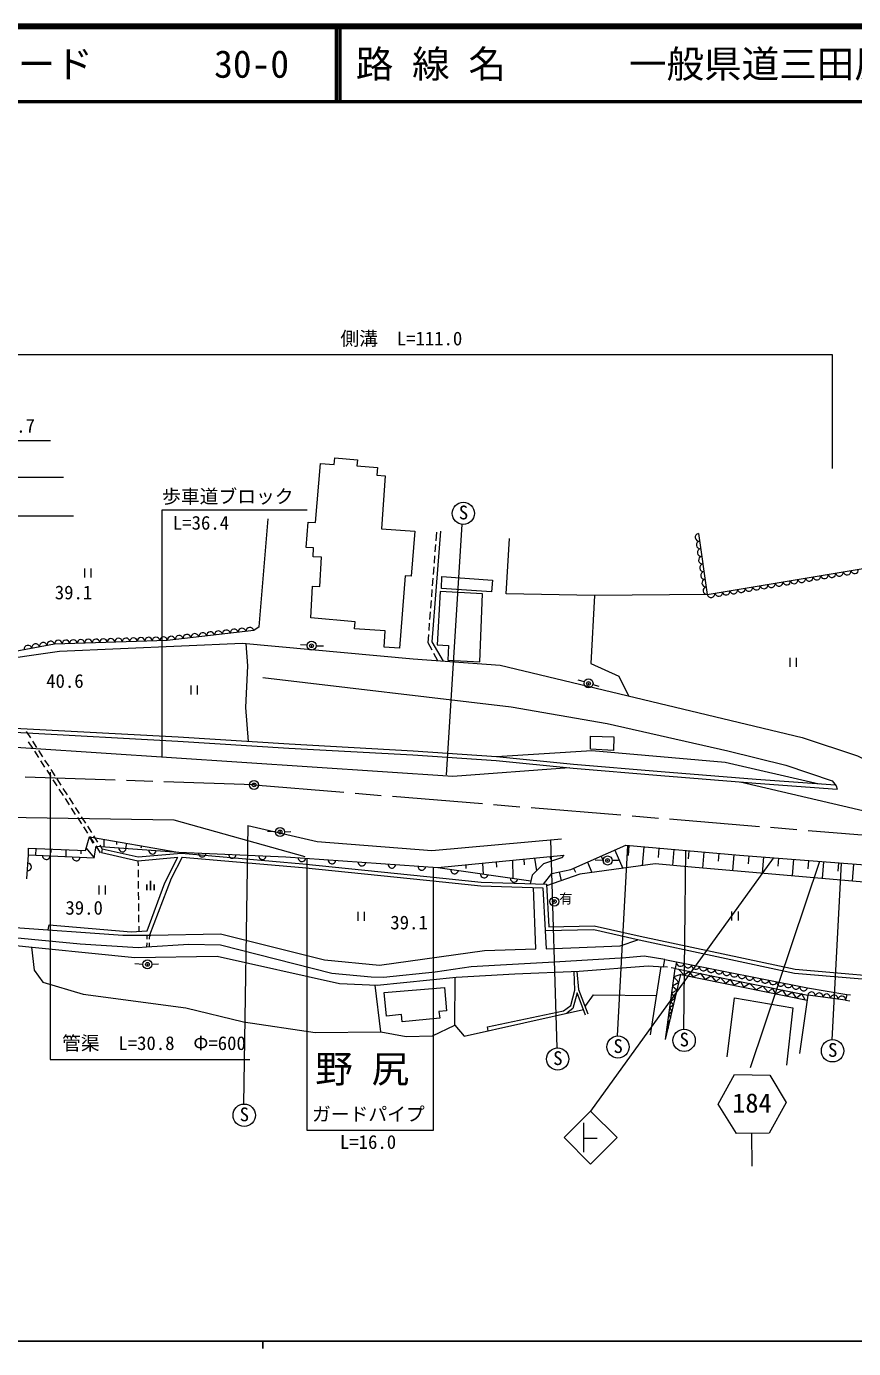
# Model space of a CAD drawing. Units: millimetres, scale not verified. Extents: x 40000 to 680000, y 20000 to 380000.
# Drawn here: x 136534 to 246639, y 204000 to 380000 of the extents above; entities that cross this region are included whole.
import ezdxf
from ezdxf.enums import TextEntityAlignment as Align

# ---------------------------------------------------------------- set-up
doc = ezdxf.new("R2010")
doc.units = ezdxf.units.MM
doc.header["$LTSCALE"] = 1000
doc.header["$PDMODE"] = 32
doc.header["$PDSIZE"] = 500
doc.linetypes.add('CHAIN', pattern=[18.5, 12, -1.5, 3.5, -1.5])
for name, color, linetype, lineweight in [('M-BGD', 7, 'Continuous', 13), ('M-BMK', 2, 'CHAIN', 13), ('M-BMK-SRVR', 3, 'Continuous', 13), ('M-STR-HTXT', 7, 'Continuous', 13), ('M-STR-STRC', 7, 'Continuous', 13), ('M-TTL', 2, 'Continuous', 140), ('M-TTL-BAND', 7, 'Continuous', 25), ('M-TTL-LINE', 7, 'Continuous', 50)]:
    doc.layers.add(name, color=color, linetype=linetype, lineweight=lineweight)
doc.layers.add('M-BMK-HTXT', color=7, linetype='Continuous')
doc.layers.add('M-TTL-TXT', color=7, linetype='Continuous')
doc.styles.add('ＭＳ ゴシック', font='')
doc.styles.get('ＭＳ ゴシック').set_extended_font_data('MS Gothic')

msp = doc.modelspace()

# ---------------------------------------------------------------- linework, layer by layer
at = {"layer": 'M-BGD'}
for p, q in [((167517, 300060), (168709, 314460)), ((192443, 280367), (194542, 313704)), ((191073, 311535), (191163, 312669)), ((190954, 310040), (191034, 311037)), ((190717, 307049), (190796, 308046)), ((190836, 308545), (190915, 309542)), ((144257, 307847), (144257, 306647)), ((145157, 306647), (145157, 307847)), ((190598, 305554), (190677, 306551)), ((190479, 304059), (190558, 305056)), ((190360, 302564), (190439, 303560)), ((190241, 301068), (190321, 302065)), ((190123, 299573), (190202, 300570)), ((173898, 297641), (173014, 297662)), ((175121, 297559), (176077, 297539)), ((189993, 297941), (190083, 299075)), ((190526, 296972), (189993, 297941)), ((191301, 295565), (190767, 296534)), ((238159, 295967), (238159, 294767)), ((239059, 294767), (239059, 295967)), ((158398, 292271), (158398, 291071)), ((159298, 291071), (159298, 292271)), ((210807, 292744), (209961, 292967)), ((211946, 292415), (212725, 292184)), ((137098, 285286), (136556, 286125)), ((136783, 284762), (137327, 283923)), ((137913, 284026), (137370, 284866)), ((137599, 283504), (138143, 282664)), ((138727, 282766), (138184, 283606)), ((138414, 282245), (138958, 281405)), ((139541, 281506), (138998, 282346)), ((139230, 280986), (139774, 280147)), ((140355, 280247), (139813, 281086)), ((140046, 279727), (140590, 278888)), ((141170, 278987), (140627, 279827)), ((140862, 278468), (141405, 277629)), ((141984, 277727), (141441, 278567)), ((141677, 277209), (142221, 276370)), ((142798, 276467), (142255, 277307)), ((142493, 275951), (143037, 275111)), ((143612, 275208), (143070, 276047)), ((143309, 274692), (143852, 273852)), ((144427, 273948), (143884, 274788)), ((144124, 273433), (144668, 272594)), ((145241, 272688), (144698, 273528)), ((166013, 273611), (165420, 236540)), ((169708, 272771), (168632, 272819)), ((170917, 272795), (171746, 272819)), ((144937, 272140), (145393, 271259)), ((144940, 272174), (145484, 271335)), ((146055, 271428), (145512, 272268)), ((146856, 271805), (146844, 270797)), ((148537, 271511), (148507, 271105)), ((149862, 271280), (149742, 270588)), ((206313, 271728), (207157, 244026)), ((136606, 266531), (136787, 269710)), ((136787, 269710), (145543, 269320)), ((137797, 270578), (137760, 269667)), ((139795, 270497), (139776, 270042)), ((141793, 270416), (141756, 269489)), ((143792, 270335), (143773, 269871)), ((144484, 270618), (145543, 269320)), ((145543, 269320), (145831, 270870)), ((145756, 270915), (146348, 270001)), ((146636, 270530), (146327, 271008)), ((146636, 270530), (146526, 270042)), ((151833, 270936), (151772, 270590)), ((204168, 269303), (204419, 267578)), ((206204, 269505), (206275, 269130)), ((213040, 269561), (213346, 268865)), ((214872, 270364), (215942, 267924)), ((216557, 270987), (215176, 245630)), ((216736, 270972), (216618, 269645)), ((218728, 270795), (218505, 268272)), ((220720, 270619), (220608, 269357)), ((222712, 270442), (222523, 268305)), ((224271, 270304), (223982, 246504)), ((224705, 270266), (224610, 269197)), ((226697, 270096), (226524, 267955)), ((228691, 269935), (228604, 268864)), ((230684, 269774), (230509, 267607)), ((232678, 269612), (232590, 268529)), ((234671, 269451), (234494, 267259)), ((236665, 269290), (236576, 268194)), ((151380, 268942), (151388, 268240)), ((151393, 267740), (151405, 266740)), ((195032, 268395), (195041, 267890)), ((197246, 268615), (197313, 267112)), ((199042, 268793), (199111, 268082)), ((201227, 269010), (201294, 266616)), ((202768, 269164), (202798, 268379)), ((209377, 267955), (209617, 267407)), ((211208, 268758), (211819, 267365)), ((213314, 268976), (212238, 269024)), ((214524, 269000), (215352, 269024)), ((238658, 269129), (238479, 266911)), ((240652, 268968), (240562, 267859)), ((242645, 268809), (242473, 266563)), ((244997, 268628), (243743, 245117)), ((244640, 268656), (244553, 267533)), ((246634, 268503), (246458, 266218)), ((151410, 266240), (151422, 265240)), ((207448, 267449), (207705, 266279)), ((146165, 265648), (146165, 264448)), ((147065, 264448), (147065, 265648)), ((151427, 264740), (151438, 263740)), ((204329, 257223), (204045, 265360)), ((151444, 263240), (151455, 262240)), ((151461, 261740), (151472, 260740)), ((180627, 262158), (180627, 260958)), ((181527, 260958), (181527, 262158)), ((230407, 262189), (230407, 260989)), ((231307, 260989), (231307, 262189)), ((151478, 260240), (151486, 259538)), ((152570, 259049), (152558, 258495)), ((152905, 259049), (152892, 258506)), ((152546, 257995), (152534, 257440)), ((152879, 258006), (152866, 257462)), ((221506, 255809), (223064, 255484)), ((223064, 255484), (222870, 254605)), ((223064, 255484), (240518, 252027)), ((152060, 255147), (150984, 255196)), ((153269, 255172), (154097, 255196)), ((219625, 245764), (221017, 254849)), ((221863, 254756), (221352, 254832)), ((222870, 254605), (222358, 254681)), ((245567, 250368), (240537, 251042)), ((245567, 250368), (246150, 250280)), ((245742, 251154), (246242, 251071))]:
    msp.add_line(p, q, dxfattribs=at)
at = {"layer": 'M-BGD', "lineweight": 25}
for p, q in [((152539, 265779), (152539, 265029)), ((153039, 265029), (153039, 266279)), ((153539, 265779), (153539, 265029))]:
    msp.add_line(p, q, dxfattribs=at)
at = {"layer": 'M-BGD'}
for points in [[(175671, 321816), (177509, 321683), (177581, 322566), (180598, 322300), (180525, 321496), (183276, 321284), (183185, 320263), (184286, 320160), (183788, 313136), (188238, 312817), (187762, 306827), (186930, 306858), (186206, 297245), (184162, 297350), (184302, 299534), (180196, 299831), (180301, 300739), (174378, 301263), (174606, 305507), (175603, 305456), (175818, 309371), (174699, 309396), (174753, 310587), (173792, 310641), (174026, 314000), (175033, 313949)], [(191849, 306785), (198591, 306282), (198447, 304730), (191767, 305172)], [(191592, 304761), (191195, 297667), (192697, 297580), (192627, 295658), (196873, 295413), (197257, 304481)], [(211639, 285517), (214743, 285414), (214671, 283615), (211608, 283790)], [(184143, 251399), (192180, 252045), (192460, 248936), (191446, 248848), (191586, 247975), (186572, 247485), (186467, 248464), (184475, 248237)]]:
    msp.add_lwpolyline(points, close=True, dxfattribs=at)
for points in [[(131315, 295458), (140926, 296844), (165280, 297910), (188028, 295796), (199615, 294980), (239784, 285337), (247179, 282902), (253060, 280080), (254753, 279842), (258555, 283407), (261317, 290030), (261852, 296831), (259933, 307479), (258478, 313093)], [(191673, 312789), (190517, 298063), (191999, 295516)], [(227173, 304390), (212155, 304229), (200397, 304473), (200852, 311829)], [(225985, 312499), (227173, 304390), (259345, 309746)], [(212155, 304229), (211666, 295206), (215388, 293494), (216671, 290885)], [(167517, 300060), (166801, 299571), (155287, 298261), (140280, 297772), (131184, 296097)], [(165748, 297866), (165966, 294906), (165696, 289335), (166029, 284833)], [(168013, 293345), (201070, 289424), (213842, 287197), (229910, 283573), (237632, 281672), (243796, 279555), (244338, 278908), (244439, 278471)], [(114651, 290920), (115493, 287138), (127351, 286486), (135771, 285997), (156698, 284872), (171457, 283941), (187966, 283015), (199084, 282264), (209312, 281265), (220981, 280287), (233624, 279272), (244439, 278471)], [(115186, 291039), (115938, 287663), (127382, 287034), (135802, 286545), (156730, 285420), (171489, 284488), (188000, 283562), (199129, 282811), (209362, 281812), (221026, 280834), (233666, 279819), (244230, 279037)], [(208788, 281317), (193291, 280160), (127692, 284498), (125822, 286570)], [(199129, 282811), (211812, 283605), (229563, 282050), (242064, 279197)], [(231534, 279440), (250733, 274966), (252952, 274827)], [(112493, 259246), (117556, 267624), (119601, 274941), (156172, 274389), (173577, 269518)], [(166013, 273611), (175250, 271502), (190486, 270314), (207772, 271858)], [(136787, 269710), (136797, 270619), (144392, 270311), (144937, 272140), (156698, 270086)], [(139409, 259742), (139547, 260411), (150481, 259485), (152619, 259598), (154960, 266007), (156688, 269395)], [(145831, 270870), (156811, 270078), (171073, 269474), (191305, 268024), (203667, 266282)], [(146526, 270042), (151380, 268942), (156688, 269395)], [(146636, 270530), (151415, 269447), (157167, 269937), (173345, 268527), (189824, 266832), (197057, 266082), (205744, 265806), (206052, 260161), (212127, 260286), (218211, 258877), (238851, 254487), (255226, 253092)], [(157244, 269429), (155781, 266583), (152905, 259049)], [(157244, 269429), (173298, 268029), (189773, 266334), (197024, 265583), (205270, 265321), (205579, 259651), (212075, 259785), (218102, 258389), (238778, 253992), (255183, 252594)], [(191305, 268024), (208058, 269689), (207774, 269307), (205380, 268527), (203838, 267004), (203571, 265875)], [(205353, 265819), (206472, 267235), (209000, 267790), (216338, 271007), (231452, 269669), (255108, 267852), (256155, 265380), (225050, 268069), (220228, 268505), (210182, 267143), (205756, 265599)], [(67410, 268543), (78338, 263544), (86938, 261536), (90712, 260190), (106104, 259107), (113984, 257919), (133359, 257832), (150948, 256067), (161937, 256216), (178216, 252577), (183206, 252369), (193720, 253438), (201570, 253879), (210131, 254228), (219317, 254935), (221352, 254832)], [(133973, 258746), (134395, 260092), (149354, 259049), (153093, 259049), (162370, 259189), (176218, 255756), (183538, 255057), (197497, 256979), (204329, 257223)], [(221352, 254832), (221506, 255809), (218762, 256240), (216336, 256025), (206840, 255439), (199656, 255028), (195757, 254814), (190929, 254093), (184062, 253376), (182423, 253451), (177170, 253946), (162372, 257720), (158145, 257810), (152534, 257440), (151424, 257348), (143665, 257831), (133973, 258746)], [(205579, 259651), (205737, 257233), (215555, 257601), (217937, 258427)], [(137213, 257445), (137554, 254369), (138724, 252796), (144070, 251189), (157733, 249337), (165450, 247497), (174954, 246071), (183689, 246170), (182973, 252379)], [(198012, 246303), (197920, 246816), (208032, 248979), (208987, 249680), (209555, 251693), (209454, 254201)], [(209823, 254216), (210029, 251819), (211262, 248540)], [(221584, 245142), (222870, 254605), (240537, 251042), (239436, 243285)], [(221584, 245142), (223642, 253803), (240443, 250382)], [(223642, 253803), (222717, 253484), (223383, 252715), (222550, 252250), (223149, 251729), (222422, 251313), (222881, 250601), (222273, 250217), (222675, 249733), (222163, 249407), (222462, 248838), (222042, 248511), (222255, 247965), (221862, 247189), (221947, 246671), (221735, 246256)], [(240190, 250433), (239756, 251200), (239057, 250664), (238520, 251449), (237762, 250928), (237222, 251711), (236304, 251225), (235831, 251991), (235260, 251437), (234555, 252248), (233659, 251763), (232846, 252593), (232025, 252096), (231639, 252836), (230730, 252360), (230268, 253113), (229643, 252581), (228945, 253380), (228333, 252848), (227743, 253622), (226950, 253129), (226298, 253913), (225289, 253467), (224806, 254214), (224087, 253712), (223334, 254511)], [(183689, 246170), (187061, 245541), (190573, 245646), (193543, 247061), (193598, 253426)], [(240518, 252027), (245742, 251154), (245567, 250368)], [(210964, 248386), (209854, 251346), (209289, 249260), (208465, 248656)], [(210875, 249570), (210996, 249664), (212005, 251097), (220424, 250978)], [(229835, 242836), (230779, 250698), (238554, 249353), (237698, 241718)], [(193543, 247061), (194809, 245582), (210677, 249153)]]:
    msp.add_lwpolyline(points, dxfattribs=at)
for centre, radius in [((194692, 315181), 1485), ((174484, 297559), 600), ((211356, 292546), 600), ((170289, 272765), 600), ((213895, 268970), 600), ((206805, 263503), 600), ((152640, 255141), 600), ((224081, 245022), 1485), ((215275, 244148), 1485), ((243842, 243635), 1485), ((207256, 242545), 1485), ((165519, 235058), 1485)]:
    msp.add_circle(centre, radius, dxfattribs=at)
for centre, radius, start, end in [((226071, 311994), 512, 99.71515, 276.9562), ((226219, 310980), 512, 99.71515, 276.9562), ((226368, 309967), 512, 99.71515, 276.9562), ((226517, 308953), 512, 99.71515, 276.9562), ((226665, 307940), 512, 99.71515, 276.9562), ((226814, 306926), 512, 99.71515, 276.9562), ((226962, 305913), 512, 99.71515, 276.9562), ((238733, 306325), 510, 190.5422, 8.35971), ((239738, 306492), 510, 190.5422, 8.35971), ((240744, 306659), 510, 190.5422, 8.35971), ((241749, 306827), 510, 190.5422, 8.35971), ((242755, 306994), 510, 190.5422, 8.35971), ((243760, 307161), 510, 190.5422, 8.35971), ((244765, 307329), 510, 190.5422, 8.35971), ((245771, 307496), 510, 190.5422, 8.35971), ((246776, 307664), 510, 190.5422, 8.35971), ((227111, 304899), 512, 99.71515, 276.9562), ((227674, 304484), 510, 190.5422, 8.35971), ((228679, 304651), 510, 190.5422, 8.35971), ((229684, 304818), 510, 190.5422, 8.35971), ((230690, 304986), 510, 190.5422, 8.35971), ((231695, 305153), 510, 190.5422, 8.35971), ((232701, 305320), 510, 190.5422, 8.35971), ((233706, 305488), 510, 190.5422, 8.35971), ((234711, 305655), 510, 190.5422, 8.35971), ((235717, 305823), 510, 190.5422, 8.35971), ((236722, 305990), 510, 190.5422, 8.35971), ((237728, 306157), 510, 190.5422, 8.35971), ((160001, 298770), 527, 9.47445, 183.5112), ((161047, 298889), 527, 9.47445, 183.5112), ((162094, 299008), 527, 9.47445, 183.5112), ((163141, 299127), 527, 9.47445, 183.5112), ((164187, 299246), 527, 9.47445, 183.5112), ((165234, 299365), 527, 9.47445, 183.5112), ((166281, 299484), 527, 9.47445, 183.5112), ((136745, 297107), 514, 11.99603, 188.86877), ((137755, 297293), 514, 11.99603, 188.86877), ((138766, 297479), 514, 11.99603, 188.86877), ((139777, 297665), 514, 11.99603, 188.86877), ((140780, 297787), 500, 1.92708, 181.80683), ((141780, 297820), 500, 1.92708, 181.80683), ((142781, 297853), 500, 1.92708, 181.80683), ((143781, 297885), 500, 1.92708, 181.80683), ((144782, 297918), 500, 1.92708, 181.80683), ((145783, 297950), 500, 1.92708, 181.80683), ((146783, 297983), 500, 1.92708, 181.80683), ((147784, 298016), 500, 1.92708, 181.80683), ((148784, 298048), 500, 1.92708, 181.80683), ((149785, 298081), 500, 1.92708, 181.80683), ((150785, 298114), 500, 1.92708, 181.80683), ((151786, 298146), 500, 1.92708, 181.80683), ((152786, 298179), 500, 1.92708, 181.80683), ((153787, 298211), 500, 1.92708, 181.80683), ((154787, 298244), 500, 1.92708, 181.80683), ((155814, 298293), 527, 9.47445, 183.5112), ((156861, 298412), 527, 9.47445, 183.5112), ((157907, 298531), 527, 9.47445, 183.5112), ((158954, 298650), 527, 9.47445, 183.5112), ((139167, 269604), 500, 177.44625, 357.44625), ((143163, 269426), 500, 177.44625, 357.44625), ((149326, 270618), 500, 175.87471, 355.87471), ((153316, 270330), 500, 175.87471, 355.87471), ((159946, 269945), 500, 177.57787, 357.57787), ((163942, 269776), 500, 177.57787, 357.57787), ((167939, 269607), 500, 177.57787, 357.57787), ((173209, 269321), 500, 175.90032, 355.90032), ((136697, 268121), 500, 266.74428, 86.74428), ((177199, 269035), 500, 175.90032, 355.90032), ((181189, 268749), 500, 175.90032, 355.90032), ((185178, 268463), 500, 175.90032, 355.90032), ((189168, 268177), 500, 175.90032, 355.90032), ((193525, 267711), 500, 171.97687, 351.97687), ((197486, 267153), 500, 171.97687, 351.97687), ((201447, 266595), 500, 171.97687, 351.97687), ((223582, 255406), 524, 171.4061, 346.18823), ((224609, 255202), 524, 171.4061, 346.18823), ((225636, 254999), 524, 171.4061, 346.18823), ((226662, 254796), 524, 171.4061, 346.18823), ((227689, 254592), 524, 171.4061, 346.18823), ((228716, 254389), 524, 171.4061, 346.18823), ((229742, 254186), 524, 171.4061, 346.18823), ((230769, 253982), 524, 171.4061, 346.18823), ((231796, 253779), 524, 171.4061, 346.18823), ((232822, 253576), 524, 171.4061, 346.18823), ((233849, 253372), 524, 171.4061, 346.18823), ((234876, 253169), 524, 171.4061, 346.18823), ((235902, 252966), 524, 171.4061, 346.18823), ((236929, 252762), 524, 171.4061, 346.18823), ((237956, 252559), 524, 171.4061, 346.18823), ((238982, 252356), 524, 171.4061, 346.18823), ((240009, 252152), 524, 171.4061, 346.18823), ((241039, 250967), 508, 353.21732, 171.50401), ((242045, 250832), 508, 353.21732, 171.50401), ((243051, 250697), 508, 353.21732, 171.50401), ((244057, 250562), 508, 353.21732, 171.50401), ((245063, 250427), 508, 353.21732, 171.50401)]:
    msp.add_arc(centre, radius, start, end, dxfattribs=at)
for p in [(174484, 297559), (211356, 292546), (170289, 272765), (213895, 268970), (206805, 263503), (152640, 255141)]:
    msp.add_point(p, dxfattribs=at)
at = {"layer": 'M-BMK'}
for q in [(109928, 280951), (267001, 270817)]:
    msp.add_line((166832, 279035), q, dxfattribs=at)
at = {"layer": 'M-BMK-SRVR'}
msp.add_circle((166832, 279035), 600, dxfattribs=at)
msp.add_point((166832, 279035), dxfattribs=at)
at = {"layer": 'M-STR-HTXT'}
for points in [[(124356, 332046), (124356, 336309), (243810, 336309), (243810, 321153)], [(111188, 284972), (111188, 324871), (139717, 324871)], [(116146, 291203), (116146, 319998), (141482, 319998)], [(154605, 282718), (154605, 315648), (173909, 315648)], [(119274, 293116), (119274, 314873), (142816, 314873)], [(139684, 280709), (139684, 242485), (166293, 242485)], [(173850, 269225), (173850, 233072), (190721, 233072), (190721, 268047)]]:
    msp.add_lwpolyline(points, dxfattribs=at)
at = {"layer": 'M-STR-STRC'}
for p, q in [((235954, 269268), (211640, 235612)), ((242095, 268851), (232863, 241368)), ((208105, 232076), (211640, 235612)), ((211640, 235612), (215176, 232076)), ((210748, 230123), (210748, 234063)), ((233057, 232646), (233109, 228260)), ((211640, 228541), (208105, 232076)), ((210748, 232028), (212493, 232028)), ((215176, 232076), (211640, 228541))]:
    msp.add_line(p, q, dxfattribs=at)
msp.add_lwpolyline([(230789, 240466), (235506, 240414), (237673, 236745), (235401, 232674), (231051, 232622), (228605, 236518)], close=True, dxfattribs=at)
at = {"layer": 'M-TTL'}
msp.add_line((680000, 380000), (40000, 380000), dxfattribs=at)
at = {"layer": 'M-TTL-BAND'}
for p, q in [((40000, 205000), (579000, 205000)), ((168000, 205000), (168000, 204000))]:
    msp.add_line(p, q, dxfattribs=at)
at = {"layer": 'M-TTL-LINE'}
for p, q in [((177750, 380000), (177750, 370000)), ((178250, 380000), (178250, 370000)), ((40000, 370000), (680000, 370000))]:
    msp.add_line(p, q, dxfattribs=at)

# ---------------------------------------------------------------- texts
at = {"layer": 'M-BGD', "style": 'ＭＳ ゴシック'}
for s, height, p in [('S', 1833, (194716, 313829)), ('39.1', 1833, (142799, 303188)), ('40.6', 1833, (141657, 291402)), ('有', 1320, (208340, 262845)), ('39.0', 1833, (144216, 261210)), ('39.1', 1833, (187467, 259253)), ('S', 1833, (215299, 242796)), ('S', 1833, (224105, 243670)), ('S', 1833, (243866, 242283)), ('S', 1833, (207280, 241192)), ('S', 1833, (165543, 233706))]:
    msp.add_text(s, height=height, dxfattribs=at).set_placement(p, align=Align.BOTTOM_CENTER)
at = {"layer": 'M-BMK-HTXT', "style": 'ＭＳ ゴシック'}
msp.add_text('野 尻', height=3666, dxfattribs=at).set_placement((181221, 241231), align=Align.MIDDLE_CENTER)
at = {"layer": 'M-STR-HTXT', "style": 'ＭＳ ゴシック'}
for s, p in [('側溝\u3000L=111.0', (186438, 336994)), ('歩車道ブロック\u3000L=5.7', (124552, 325375)), ('歩車道ブロック', (163343, 315973)), ('L=36.4', (159768, 312461)), ('管渠\u3000L=30.8\u3000Φ=600', (153503, 243191)), ('ガードパイプ', (182051, 233741)), ('L=16.0', (182006, 230032))]:
    msp.add_text(s, height=1833, dxfattribs=at).set_placement(p, align=Align.BOTTOM_CENTER)
at = {"layer": 'M-STR-STRC', "style": 'ＭＳ ゴシック'}
msp.add_text('184', height=2566, dxfattribs=at).set_placement((233112, 234646), align=Align.BOTTOM_CENTER)
at = {"layer": 'M-TTL-TXT', "style": 'ＭＳ ゴシック'}
for s, p in [('図面コード', (120380, 375000)), ('30-0', (161521, 375000)), ('路 線 名', (180380, 375000)), ('一般県道三田尻港徳地線', (216734, 375000))]:
    msp.add_text(s, height=3666, dxfattribs=at).set_placement(p, align=Align.MIDDLE_LEFT)

doc.saveas('drawing.dxf')
